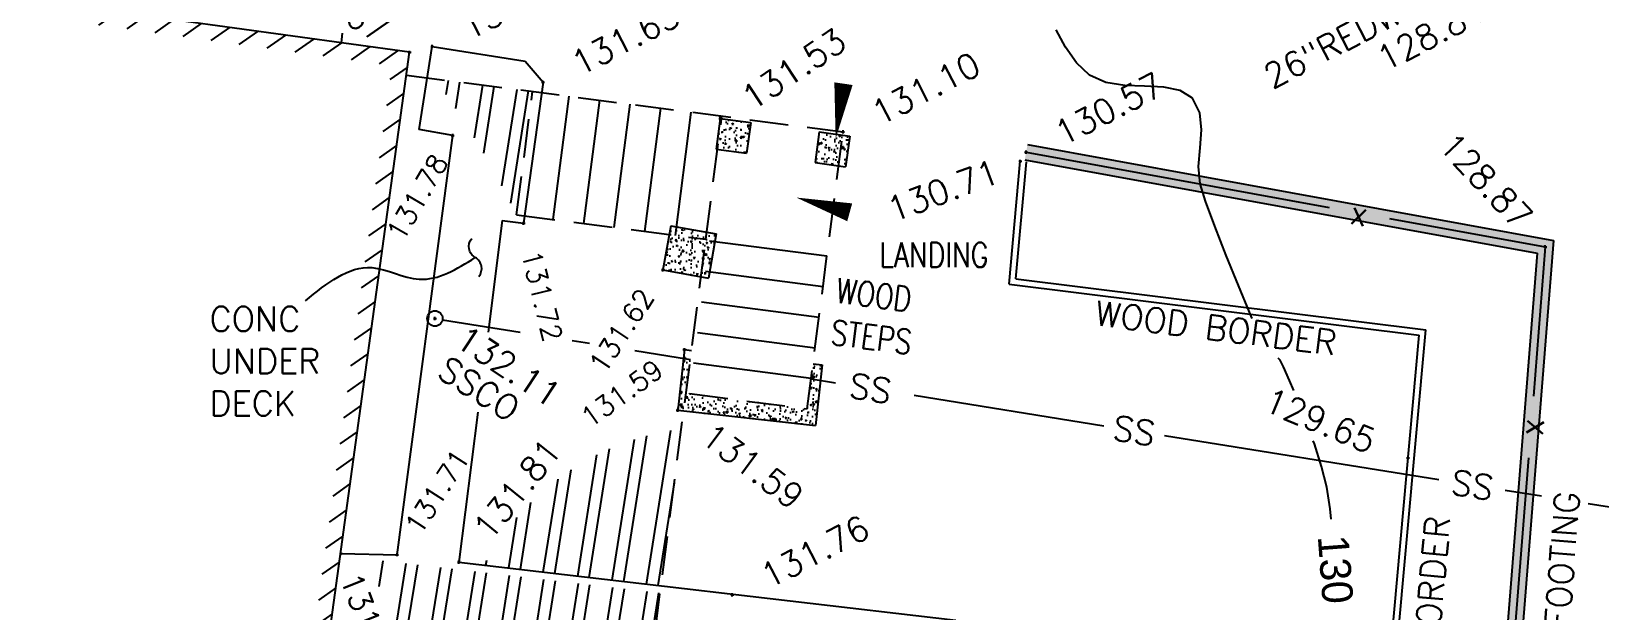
# Model space of a CAD drawing. Extents: x 3812 to 5524, y 4309 to 5867.
# Drawn here: x 4920.2 to 4971.1, y 4930.6 to 4949.4 of the extents above; entities that cross this region are included whole.
import ezdxf
from ezdxf.enums import TextEntityAlignment as Align

# ---------------------------------------------------------------- set-up
doc = ezdxf.new("R2010")
doc.units = 0
doc.header["$LTSCALE"] = 10
doc.header["$MEASUREMENT"] = 0
doc.header["$PDMODE"] = 2
doc.header["$PDSIZE"] = 0.05
doc.linetypes.add('HIDDEN2', pattern=[0.1875, 0.125, -0.0625])
doc.layers.get('0').update_dxf_attribs({"linetype": 'CONTINUOUS'})
for name, color, linetype in [('BUILDING', 1, 'CONTINUOUS'), ('CONCRETE', 32, 'CONTINUOUS'), ('CONT-MJR', 1, 'CONTINUOUS'), ('CONT-MNR', 7, 'CONTINUOUS'), ('ELEV', 7, 'CONTINUOUS'), ('FENCE', 7, 'CONTINUOUS'), ('HATCH', 6, 'CONTINUOUS'), ('PNTS-FIELD5-12-16', 3, 'CONTINUOUS'), ('TEXTM', 11, 'CONTINUOUS'), ('TREES', 3, 'CONTINUOUS'), ('UTILITIES', 7, 'CONTINUOUS'), ('WALL', 32, 'CONTINUOUS'), ('WOOD', 46, 'CONTINUOUS')]:
    doc.layers.add(name, color=color, linetype=linetype)
doc.styles.add('L80', font='simplex.shx', dxfattribs={"height": 0.8})
doc.styles.add('S6', font='SIMPLEX', dxfattribs={"height": 0.083333})

# ---------------------------------------------------------------- blocks, each defined once
blk = doc.blocks.new('POINT')
blk.add_point((0, 0))
at = {"layer": 'ELEV', "style": 'S6'}
blk.add_attdef('ELEV', (0.1191, -0.0403), '', height=0.0833, dxfattribs=at)

msp = doc.modelspace()

# ---------------------------------------------------------------- hatches: boundary and pattern name
at = {"layer": 'HATCH'}
h = msp.add_hatch(dxfattribs=at)
h.set_pattern_fill('ANSI31', color=256, scale=5, angle=349.9925, style=0)
h.set_pattern_definition([(34.9925, (136.81556, 0.544), (-0.358418253, 0.51201695), [])])
h.paths.add_polyline_path([(4894.93, 4953.866), (4893.288, 4942.073), (4890.025, 4942.433), (4890.185, 4941.912), (4893.716, 4941.523), (4895.356, 4953.302), (4931.92, 4948.267), (4927.283, 4914.577), (4864.934, 4922.972), (4867.544, 4941.908), (4886.958, 4939.142), (4886.804, 4939.669), (4867.117, 4942.473), (4864.37, 4922.543), (4927.71, 4914.015), (4932.484, 4948.694)])
h = msp.add_hatch(dxfattribs=at)
h.set_pattern_fill('ANSI32', color=256, scale=3, angle=35.9925, style=0)
h.set_pattern_definition([(80.9925, (6.8823, 1.0343), (-1.11112634, 0.17613422), []), (80.9925, (7.3114, 1.346), (-1.11112634, 0.17613422), [])])
h.paths.add_polyline_path([(4936.478, 4947.423), (4933.314, 4947.833, -0.04498), (4935.96, 4943.426)])
h = msp.add_hatch(dxfattribs=at)
h.set_pattern_fill('AR-CONC', color=256, scale=0.07, angle=-0.0075, style=0)
h.set_pattern_definition([(49.9925, (2.09747, 0.4394), (0.502076374, -0.043992217), [0.0525, -0.5775]), (354.9925, (2.09747, 0.4394), (-0.09705701, 0.526547203), [0.042, -0.462]), (100.4439, (2.1393, 0.43575), (0.405019737, 0.482554667), [0.044618133, -0.49079948]), (46.1767, (2.0975, 0.5794), (0.74705356, -0.1159611), [0.07875, -0.86625]), (96.6281, (2.15974, 0.56975), (0.65435315, 0.68179686), [0.0669272, -0.7361991]), (351.1767, (2.0975, 0.5794), (0.65435261, 0.68179737), [0.063, -0.693]), (20.9925, (2.1675, 0.5444), (0.41779804, -0.281887916), [0.0525, -0.5775]), (325.9925, (2.1675, 0.5444), (0.170387176, 0.507582732), [0.042, -0.462]), (71.4439, (2.2023, 0.5209), (0.58818539, 0.225694356), [0.044618133, -0.49079948]), (37.4925, (2.09747, 0.43941), (0.0085424016, 0.2330245815), [0, -0.4564, 0, -0.469, 0, -0.46375]), (7.4925, (2.09747, 0.4394), (0.1841848145, 0.276064091), [0, -0.2674, 0, -0.4459, 0, -0.17675]), (327.4925, (1.94137, 0.43943), (0.3736736354, -0.015837324), [0, -0.175, 0, -0.546, 0, -0.7245]), (317.4925, (1.87137, 0.43944), (0.408239488, 0.07002005), [0, -0.2275, 0, -0.3626, 0, -0.5145])])
h.paths.add_polyline_path([(4943.566, 4946.412), (4942.576, 4946.547), (4942.441, 4945.556), (4943.432, 4945.421)])
h = msp.add_hatch(dxfattribs=at)
h.set_pattern_fill('AR-CONC', color=256, scale=0.07, angle=-0.0075, style=0)
h.set_pattern_definition([(49.9925, (4.6259, 0.2354), (0.502076374, -0.043992217), [0.0525, -0.5775]), (354.9925, (4.6259, 0.2354), (-0.09705701, 0.526547203), [0.042, -0.462]), (100.4439, (4.66773, 0.23173), (0.405019737, 0.482554667), [0.044618133, -0.49079948]), (46.1767, (4.6259, 0.3754), (0.74705356, -0.1159611), [0.07875, -0.86625]), (96.6281, (4.6882, 0.3657), (0.65435315, 0.68179686), [0.0669272, -0.7361991]), (351.1767, (4.6259, 0.3754), (0.65435261, 0.68179737), [0.063, -0.693]), (20.9925, (4.6959, 0.3404), (0.41779804, -0.281887916), [0.0525, -0.5775]), (325.9925, (4.6959, 0.3404), (0.170387176, 0.507582732), [0.042, -0.462]), (71.4439, (4.7307, 0.3169), (0.58818539, 0.225694356), [0.044618133, -0.49079948]), (37.4925, (4.6259, 0.2354), (0.0085424016, 0.2330245815), [0, -0.4564, 0, -0.469, 0, -0.46375]), (7.4925, (4.6259, 0.2354), (0.1841848145, 0.276064091), [0, -0.2674, 0, -0.4459, 0, -0.17675]), (327.4925, (4.4698, 0.23542), (0.3736736354, -0.015837324), [0, -0.175, 0, -0.546, 0, -0.7245]), (317.4925, (4.3998, 0.23543), (0.408239488, 0.07002005), [0, -0.2275, 0, -0.3626, 0, -0.5145])])
h.paths.add_polyline_path([(4946.78, 4945.975), (4945.789, 4946.11), (4945.654, 4945.119), (4946.645, 4944.984)])
h = msp.add_hatch(dxfattribs=at)
h.set_pattern_fill('AR-CONC', color=256, scale=0.25, angle=349.9925, style=0)
h.set_pattern_definition([(39.9925, (11.4787, 48.835), (1.7386055, -0.46610187), [0.1875, -2.0625]), (344.9925, (11.4787, 48.835), (-0.0148162, 1.91214836), [0.15, -1.65]), (90.4439, (11.6236, 48.7961), (1.7237904, 1.44604513), [0.15935047, -1.7528553]), (36.1767, (11.5656, 49.3273), (2.55559895, -0.8711567), [0.28125, -3.09375]), (86.6281, (11.7785, 49.2547), (2.724303, 1.9921843), [0.2390257, -2.6292825]), (341.1767, (11.5656, 49.3273), (2.7243014, 1.9921864), [0.225, -2.475]), (10.9925, (11.79, 49.1608), (1.29464795, -1.25055455), [0.1875, -2.0625]), (315.9925, (11.79, 49.1608), (0.9140694, 1.67958567), [0.15, -1.65]), (61.4439, (11.898, 49.0566), (2.20871766, 0.4290294), [0.15935047, -1.7528553]), (27.4925, (11.4787, 48.83495), (0.17456042, 0.814289436), [0, -1.63, 0, -1.675, 0, -1.65625]), (357.4925, (11.4787, 48.83495), (0.81901664, 0.85673821), [0, -0.955, 0, -1.5925, 0, -0.63125]), (317.4925, (10.9297, 48.93183), (1.30445204, -0.28744452), [0, -0.625, 0, -1.95, 0, -2.5875]), (307.4925, (10.6835, 48.9753), (1.47927238, -0.00690627), [0, -0.8125, 0, -1.295, 0, -1.8375])])
h.paths.add_polyline_path([(4952.554, 4945.701), (4952.465, 4945.209), (4969.103, 4942.18), (4967.649, 4923.903), (4966.39, 4904.611), (4966.889, 4904.578), (4968.148, 4923.867), (4969.637, 4942.591)])
h = msp.add_hatch(dxfattribs=at)
h.set_pattern_fill('AR-CONC', color=256, scale=0.07, angle=-0.0075, style=0)
h.set_pattern_definition([(49.9925, (1.8873, 1.1911), (0.502076374, -0.043992217), [0.0525, -0.5775]), (354.9925, (1.8873, 1.1911), (-0.09705701, 0.526547203), [0.042, -0.462]), (100.4439, (1.92914, 1.18744), (0.405019737, 0.482554667), [0.044618133, -0.49079948]), (46.1767, (1.8873, 1.3311), (0.74705356, -0.1159611), [0.07875, -0.86625]), (96.6281, (1.9496, 1.32144), (0.65435315, 0.68179686), [0.0669272, -0.7361991]), (351.1767, (1.8873, 1.3311), (0.65435261, 0.68179737), [0.063, -0.693]), (20.9925, (1.9573, 1.2961), (0.41779804, -0.281887916), [0.0525, -0.5775]), (325.9925, (1.9573, 1.2961), (0.170387176, 0.507582732), [0.042, -0.462]), (71.4439, (1.99213, 1.2726), (0.58818539, 0.225694356), [0.044618133, -0.49079948]), (37.4925, (1.8873, 1.1911), (0.0085424016, 0.2330245815), [0, -0.4564, 0, -0.469, 0, -0.46375]), (7.4925, (1.8873, 1.1911), (0.1841848145, 0.276064091), [0, -0.2674, 0, -0.4459, 0, -0.17675]), (327.4925, (1.7312, 1.19113), (0.3736736354, -0.015837324), [0, -0.175, 0, -0.546, 0, -0.7245]), (317.4925, (1.6612, 1.19114), (0.408239488, 0.07002005), [0, -0.2275, 0, -0.3626, 0, -0.5145])])
h.paths.add_polyline_path([(4942.447, 4942.804), (4940.97, 4943.067), (4940.714, 4941.633), (4942.191, 4941.37)])
h = msp.add_hatch(dxfattribs=at)
h.set_pattern_fill('AR-CONC', color=256, scale=0.07, angle=-0.0075, style=0)
h.set_pattern_definition([(49.9925, (-6.5732, -0.9294), (0.502076374, -0.043992217), [0.0525, -0.5775]), (354.9925, (-6.5732, -0.9294), (-0.09705701, 0.526547203), [0.042, -0.462]), (100.4439, (-6.53136, -0.9331), (0.405019737, 0.482554667), [0.044618133, -0.49079948]), (46.1767, (-6.5732, -0.7894), (0.74705356, -0.1159611), [0.07875, -0.86625]), (96.6281, (-6.5109, -0.7991), (0.65435315, 0.68179686), [0.0669272, -0.7361991]), (351.1767, (-6.5732, -0.7894), (0.65435261, 0.68179737), [0.063, -0.693]), (20.9925, (-6.5032, -0.82442), (0.41779804, -0.281887916), [0.0525, -0.5775]), (325.9925, (-6.5032, -0.8244), (0.170387176, 0.507582732), [0.042, -0.462]), (71.4439, (-6.46837, -0.8479), (0.58818539, 0.225694356), [0.044618133, -0.49079948]), (37.4925, (-6.5732, -0.92941), (0.0085424016, 0.2330245815), [0, -0.4564, 0, -0.469, 0, -0.46375]), (7.4925, (-6.5732, -0.92941), (0.1841848145, 0.276064091), [0, -0.2674, 0, -0.4459, 0, -0.17675]), (327.4925, (-6.7293, -0.9294), (0.3736736354, -0.015837324), [0, -0.175, 0, -0.546, 0, -0.7245]), (317.4925, (-6.7993, -0.92938), (0.408239488, 0.07002005), [0, -0.2275, 0, -0.3626, 0, -0.5145])])
h.paths.add_polyline_path([(4941.461, 4937.64), (4941.641, 4939.027), (4941.412, 4939.052), (4941.194, 4937.082), (4945.667, 4936.587), (4945.885, 4938.557), (4945.587, 4938.59), (4945.398, 4937.129)])
h = msp.add_hatch(dxfattribs=at)
h.set_pattern_fill('ANSI32', color=256, scale=3, angle=35.9925, style=0)
h.set_pattern_definition([(80.9925, (12.0378, -1.8177), (-1.11112634, 0.17613422), []), (80.9925, (12.4669, -1.506), (-1.11112634, 0.17613422), [])])
h.paths.add_polyline_path([(4941.31, 4936.478, 0.241536), (4934.904, 4932.061), (4940.651, 4931.392)])
h = msp.add_hatch(dxfattribs=at)
h.set_pattern_fill('ANSI32', color=256, scale=3, angle=35.9925, style=0)
h.set_pattern_definition([(80.9925, (13.3657, -1), (-1.11112634, 0.17613422), []), (80.9925, (13.7948, -0.6883), (-1.11112634, 0.17613422), [])])
h.paths.add_polyline_path([(4940.62, 4931.159), (4931.495, 4932.22), (4931.41, 4931.578), (4932.337, 4929.404), (4932.449, 4930.217), (4934.528, 4929.931), (4934.377, 4928.833), (4938.878, 4928.214), (4939.058, 4929.326), (4940.355, 4929.116)])

# ---------------------------------------------------------------- linework, layer by layer
at = {"layer": 'BUILDING'}
for p, q in [((4932.484, 4948.694), (4894.93, 4953.866)), ((4927.71, 4914.015), (4932.484, 4948.694))]:
    msp.add_line(p, q, dxfattribs=at)
at = {"layer": 'CONCRETE'}
for p, q in [((4932.799, 4946.19), (4933.222, 4948.887)), ((4933.222, 4948.887), (4936.236, 4948.41)), ((4936.236, 4948.41), (4936.819, 4947.723)), ((4936.819, 4947.723), (4936.189, 4943.147)), ((4932.076, 4932.399), (4933.885, 4945.995)), ((4933.885, 4945.995), (4932.799, 4946.19)), ((4952.554, 4945.701), (4969.637, 4942.591)), ((4952.465, 4945.209), (4969.103, 4942.18)), ((4935.496, 4943.243), (4935.035, 4939.619)), ((4935.496, 4943.243), (4936.189, 4943.147)), ((4969.637, 4942.591), (4968.148, 4923.867)), ((4969.103, 4942.18), (4967.649, 4923.903)), ((4934.706, 4937.024), (4934.087, 4932.156)), ((4930.254, 4932.434), (4932.076, 4932.399)), ((4934.087, 4932.156), (4950.223, 4930.278))]:
    msp.add_line(p, q, dxfattribs=at)
at = {"layer": 'CONT-MJR', "elevation": 130}
for points in [[(4959.855, 4940.06), (4959.766, 4940.266), (4959.401, 4941.135), (4959.007, 4942.105), (4958.634, 4943.057), (4958.335, 4943.87), (4958.163, 4944.426), (4958.112, 4944.995), (4958.157, 4945.592), (4958.202, 4946.183), (4958.152, 4946.731), (4957.911, 4947.201), (4957.515, 4947.453), (4956.978, 4947.56), (4956.357, 4947.591), (4955.71, 4947.619), (4955.094, 4947.714), (4954.567, 4947.948), (4954.142, 4948.35), (4953.785, 4948.862), (4953.481, 4949.425)], [(4961.204, 4937.72), (4961.067, 4938.045), (4960.868, 4938.487), (4960.755, 4938.713), (4960.699, 4938.778)], [(4962.411, 4933.549), (4962.379, 4933.889), (4962.277, 4934.591), (4962.106, 4935.259), (4961.869, 4935.995), (4961.835, 4936.088)]]:
    msp.add_lwpolyline(points, dxfattribs=at)
at = {"layer": 'CONT-MNR', "elevation": 132}
msp.add_lwpolyline([(4930.275, 4948.999), (4930.301, 4949.311)], dxfattribs=at)
at = {"layer": 'FENCE'}
for p, q in [((4952.509, 4945.455), (4962.348, 4943.664)), ((4964.315, 4943.306), (4969.37, 4942.386)), ((4969.37, 4942.386), (4968.984, 4937.539)), ((4968.826, 4935.545), (4967.899, 4923.885))]:
    msp.add_line(p, q, dxfattribs=at)
at = {"layer": 'TEXTM'}
for points, format in [([(4946.322, 4945.894, 0, 0.599, 0), (4946.577, 4947.676, 0, 0, -0.485432), (4947.553, 4948.241, 0, 0, 0.670318), (4948.828, 4949.56, 0, 0, 1.05221)], "xyseb"), ([(4945.044, 4943.983, 0, 0.599, 0), (4946.779, 4943.504, 0, 0, -0.527551), (4947.128, 4942.486, 0, 0, 0.865184), (4947.458, 4942.157, 0, 0, -0.474662)], "xyseb"), ([(4934.734, 4941.422, 0.466308), (4934.617, 4942.036, -0.466308), (4934.501, 4942.65, -0.466308)], "xyb")]:
    msp.add_lwpolyline(points, format=format, dxfattribs=at)
msp.add_spline([(4929.106, 4940.637), (4931.254, 4941.71), (4932.796, 4941.336), (4934.617, 4942.036)], degree=3, dxfattribs=at)
at = {"layer": 'UTILITIES'}
for p, q in [((4933.554, 4940.019), (4936.081, 4939.615)), ((4937.767, 4939.345), (4938.325, 4939.256)), ((4939.803, 4939.019), (4941.603, 4938.731)), ((4945.524, 4938.104), (4946.315, 4937.977)), ((4948.871, 4937.568), (4955.031, 4936.582)), ((4957.006, 4936.266), (4965.909, 4934.841)), ((4968.064, 4934.496), (4969.244, 4934.308)), ((4970.766, 4934.064), (4978.729, 4932.79))]:
    msp.add_line(p, q, dxfattribs=at)
msp.add_circle((4933.307, 4940.059), 0.25, dxfattribs=at)
at = {"layer": 'WALL'}
for p, q in [((4942.576, 4946.547), (4942.441, 4945.556)), ((4942.576, 4946.547), (4943.566, 4946.412)), ((4943.566, 4946.412), (4943.432, 4945.421)), ((4945.789, 4946.11), (4945.654, 4945.119)), ((4945.789, 4946.11), (4946.78, 4945.975)), ((4946.78, 4945.975), (4946.645, 4944.984)), ((4942.441, 4945.556), (4943.432, 4945.421)), ((4945.654, 4945.119), (4946.645, 4944.984)), ((4940.97, 4943.067), (4940.714, 4941.633)), ((4940.97, 4943.067), (4942.447, 4942.804)), ((4942.447, 4942.804), (4942.191, 4941.37)), ((4940.714, 4941.633), (4942.191, 4941.37)), ((4941.412, 4939.052), (4941.194, 4937.082)), ((4941.412, 4939.052), (4941.641, 4939.027)), ((4945.587, 4938.59), (4945.885, 4938.557)), ((4945.885, 4938.557), (4945.667, 4936.587)), ((4941.194, 4937.082), (4945.667, 4936.587))]:
    msp.add_line(p, q, dxfattribs=at)
at = {"layer": 'WOOD', "linetype": 'HIDDEN2'}
for p, q in [((4932.382, 4947.954), (4946.563, 4946.114)), ((4935.96, 4943.426), (4936.478, 4947.423)), ((4942.108, 4942.628), (4942.627, 4946.625)), ((4945.398, 4937.129), (4946.563, 4946.114)), ((4935.96, 4943.426), (4942.108, 4942.628)), ((4940.214, 4928.03), (4942.108, 4942.628)), ((4941.577, 4937.625), (4945.398, 4937.129))]:
    msp.add_line(p, q, dxfattribs=at)
at = {"layer": 'WOOD', "linetype": 'CONTINUOUS'}
for p, q in [((4937.15, 4943.272), (4937.668, 4947.268)), ((4938.142, 4943.143), (4938.66, 4947.14)), ((4939.133, 4943.014), (4939.652, 4947.011)), ((4940.125, 4942.886), (4940.643, 4946.882)), ((4941.117, 4942.757), (4941.635, 4946.754)), ((4942.221, 4942.583), (4946.041, 4942.088)), ((4942.092, 4941.592), (4945.912, 4941.096)), ((4941.963, 4940.6), (4945.783, 4940.104)), ((4941.835, 4939.608), (4945.655, 4939.113)), ((4941.706, 4938.617), (4945.526, 4938.121))]:
    msp.add_line(p, q, dxfattribs=at)
at = {"layer": 'WOOD'}
for p, q in [((4951.958, 4941.176), (4952.317, 4945.16)), ((4952.174, 4941.351), (4952.517, 4945.142)), ((4951.958, 4941.176), (4965.274, 4939.519)), ((4952.174, 4941.351), (4965.49, 4939.693)), ((4963.738, 4920.29), (4965.49, 4939.693)), ((4963.538, 4920.304), (4965.274, 4939.519))]:
    msp.add_line(p, q, dxfattribs=at)

# ---------------------------------------------------------------- block references
at = {"layer": 'PNTS-FIELD5-12-16'}
ref = msp.add_blockref('POINT', (4932.484, 4948.694), dxfattribs=dict(at, xscale=9.6, yscale=9.6, zscale=9.6, rotation=327.5683746367291))
ref.add_attrib('ELEV', '131.67', (4928.286, 4950.98), dxfattribs={"layer": 'ELEV', "height": 0.8, "rotation": 327.5684, "style": 'S6'})
ref = msp.add_blockref('POINT', (4933.222, 4948.887), dxfattribs=dict(at, xscale=9.6, yscale=9.6, zscale=9.6, rotation=27.3291666666667))
ref.add_attrib('ELEV', '131.71', (4934.415, 4949.068), dxfattribs={"layer": 'ELEV', "height": 0.8, "rotation": 27.3292, "style": 'S6'})
ref = msp.add_blockref('POINT', (4968.904, 4950.754), dxfattribs=dict(at, xscale=9.6, yscale=9.6, zscale=9.6, rotation=27.3291666666667))
ref.add_attrib('ELEV', '128.84', (4964.169, 4948.056), dxfattribs={"layer": 'ELEV', "height": 0.8, "rotation": 27.3292, "style": 'S6'})
ref = msp.add_blockref('POINT', (4936.819, 4947.723), dxfattribs=dict(at, xscale=9.6, yscale=9.6, zscale=9.6, rotation=27.3291666666667))
ref.add_attrib('ELEV', '131.65', (4938.012, 4947.904), dxfattribs={"layer": 'ELEV', "height": 0.8, "rotation": 27.3292, "style": 'S6'})
ref = msp.add_blockref('POINT', (4942.576, 4946.547), dxfattribs=dict(at, xscale=9.6, yscale=9.6, zscale=9.6, rotation=33.69926047230632))
ref.add_attrib('ELEV', '131.53', (4943.614, 4946.771), dxfattribs={"layer": 'ELEV', "height": 0.8, "rotation": 33.6993, "style": 'S6'})
ref = msp.add_blockref('POINT', (4946.563, 4946.114), dxfattribs=dict(at, xscale=9.6, yscale=9.6, zscale=9.6, rotation=27.3291666666667))
ref.add_attrib('ELEV', '131.10', (4947.757, 4946.295), dxfattribs={"layer": 'ELEV', "height": 0.8, "rotation": 27.3292, "style": 'S6'})
ref = msp.add_blockref('POINT', (4952.509, 4945.455), dxfattribs=dict(at, xscale=9.6, yscale=9.6, zscale=9.6, rotation=27.3291666666667))
ref.add_attrib('ELEV', '130.57', (4953.703, 4945.636), dxfattribs={"layer": 'ELEV', "height": 0.8, "rotation": 27.3292, "style": 'S6'})
ref = msp.add_blockref('POINT', (4933.885, 4945.995), dxfattribs=dict(at, xscale=7.68, yscale=7.68, zscale=7.68, rotation=60.12447336902806))
ref.add_attrib('ELEV', '131.78', (4932.261, 4942.528), dxfattribs={"layer": 'ELEV', "height": 0.64, "rotation": 60.1245, "style": 'S6'})
ref = msp.add_blockref('POINT', (4969.37, 4942.386), dxfattribs=dict(at, xscale=9.6, yscale=9.6, zscale=9.6, rotation=313.1984473987338))
ref.add_attrib('ELEV', '128.87', (4965.859, 4945.631), dxfattribs={"layer": 'ELEV', "height": 0.8, "rotation": 313.1984, "style": 'S6'})
ref = msp.add_blockref('POINT', (4952.317, 4945.16), dxfattribs=dict(at, xscale=9.6, yscale=9.6, zscale=9.6, rotation=20.56621400800342))
ref.add_attrib('ELEV', '130.71', (4948.185, 4943.173), dxfattribs={"layer": 'ELEV', "height": 0.8, "rotation": 20.5662, "style": 'S6'})
ref = msp.add_blockref('POINT', (4936.189, 4943.147), dxfattribs=dict(at, xscale=7.68, yscale=7.68, zscale=7.68, rotation=283.9669644713923))
ref.add_attrib('ELEV', '131.72', (4936.11, 4942.185), dxfattribs={"layer": 'ELEV', "height": 0.64, "rotation": 283.967, "style": 'S6'})
ref = msp.add_blockref('POINT', (4940.714, 4941.633), dxfattribs=dict(at, xscale=7.68, yscale=7.68, zscale=7.68, rotation=56.65434229597407))
ref.add_attrib('ELEV', '131.62', (4938.808, 4938.232), dxfattribs={"layer": 'ELEV', "height": 0.64, "rotation": 56.6543, "style": 'S6'})
ref = msp.add_blockref('POINT', (4933.307, 4940.059), dxfattribs=dict(at, xscale=9.6, yscale=9.6, zscale=9.6, rotation=326.5593933390736))
ref.add_attrib('ELEV', '132.11', (4933.901, 4939.213), dxfattribs={"layer": 'ELEV', "height": 0.8, "rotation": 326.5594, "style": 'S6'})
ref = msp.add_blockref('POINT', (4941.412, 4939.052), dxfattribs=dict(at, xscale=7.68, yscale=7.68, zscale=7.68, rotation=36.05061861682454))
ref.add_attrib('ELEV', '131.59', (4938.348, 4936.484), dxfattribs={"layer": 'ELEV', "height": 0.64, "rotation": 36.0506, "style": 'S6'})
ref = msp.add_blockref('POINT', (4964.914, 4935.535), dxfattribs=dict(at, xscale=9.6, yscale=9.6, zscale=9.6, rotation=337.6291596095553))
ref.add_attrib('ELEV', '129.65', (4960.158, 4937.098), dxfattribs={"layer": 'ELEV', "height": 0.8, "rotation": 337.6292, "style": 'S6'})
ref = msp.add_blockref('POINT', (4941.194, 4937.082), dxfattribs=dict(at, xscale=9.6, yscale=9.6, zscale=9.6, rotation=323.1108440931065))
ref.add_attrib('ELEV', '131.59', (4941.876, 4936.087), dxfattribs={"layer": 'ELEV', "height": 0.8, "rotation": 323.1108, "style": 'S6'})
ref = msp.add_blockref('POINT', (4932.076, 4932.399), dxfattribs=dict(at, xscale=7.68, yscale=7.68, zscale=7.68, rotation=57.30396488459913))
ref.add_attrib('ELEV', '131.71', (4932.831, 4933.001), dxfattribs={"layer": 'ELEV', "height": 0.64, "rotation": 57.304, "style": 'S6'})
ref = msp.add_blockref('POINT', (4934.087, 4932.156), dxfattribs=dict(at, xscale=9.6, yscale=9.6, zscale=9.6, rotation=51.22579253455329))
ref.add_attrib('ELEV', '131.81', (4935.105, 4932.805), dxfattribs={"layer": 'ELEV', "height": 0.8, "rotation": 51.2258, "style": 'S6'})
ref = msp.add_blockref('POINT', (4942.963, 4931.096), dxfattribs=dict(at, xscale=9.6, yscale=9.6, zscale=9.6, rotation=27.3291666666667))
ref.add_attrib('ELEV', '131.76', (4944.156, 4931.277), dxfattribs={"layer": 'ELEV', "height": 0.8, "rotation": 27.3292, "style": 'S6'})
ref = msp.add_blockref('POINT', (4930.254, 4932.434), dxfattribs=dict(at, xscale=8.64, yscale=8.64, zscale=8.64, rotation=292.14403188663))
ref.add_attrib('ELEV', '131.90', (4930.21, 4931.623), dxfattribs={"layer": 'ELEV', "height": 0.72, "rotation": 292.144, "style": 'S6'})

# ---------------------------------------------------------------- texts
at = {"layer": 'CONT-MJR', "insert": (4962.553, 4931.921, 162.5), "char_height": 1, "attachment_point": 5, "rotation": 274.2091}
msp.add_mtext('{130}', dxfattribs=at)
at = {"layer": 'FENCE', "style": 'L80'}
for rotation, p in [(349.6817, (4963.331, 4943.485)), (85.4536, (4968.905, 4936.542))]:
    msp.add_text('x', height=0.8, rotation=rotation, dxfattribs=at).set_placement(p, align=Align.MIDDLE)
at = {"layer": 'TEXTM', "style": 'L80', "width": 0.8}
msp.add_text('LANDING', height=0.8, dxfattribs=at).set_placement((4947.748, 4941.724))
for s, p in [('WOOD', (4946.305, 4940.586)), ('STEPS', (4946.129, 4939.226))]:
    msp.add_text(s, height=0.8, rotation=352.6218, dxfattribs=at).set_placement(p)
at = {"layer": 'TEXTM', "style": 'L80'}
for s, p in [('CONC', (4925.989, 4939.647)), ('UNDER', (4925.989, 4938.276)), ('DECK', (4925.989, 4936.904))]:
    msp.add_text(s, height=0.8, dxfattribs=at).set_placement(p)
for s, rotation, p in [('WOOD BORDER', 352.8271, (4954.715, 4939.852)), ('CHAIN LINK FENCE   IN CONC FOOTING', 85.6856, (4968.824, 4912.384)), ('WOOD BORDER', 84.8958, (4965.58, 4925.761))]:
    msp.add_text(s, height=0.8, rotation=rotation, dxfattribs=at).set_placement(p)
at = {"layer": 'TREES', "style": 'L80'}
msp.add_text('26"REDWOOD', height=0.8, rotation=27.3748, dxfattribs=at).set_placement((4960.497, 4947.488))
at = {"layer": 'UTILITIES', "style": 'L80'}
msp.add_text('SSCO', height=0.8, rotation=327.6538, dxfattribs=at).set_placement((4933.32, 4938.196))
for p in [(4947.454, 4937.795), (4956.018, 4936.424), (4967.004, 4934.656)]:
    msp.add_text('SS', height=0.8, rotation=350.9075, dxfattribs=at).set_placement(p, align=Align.MIDDLE)

doc.saveas('drawing.dxf')
